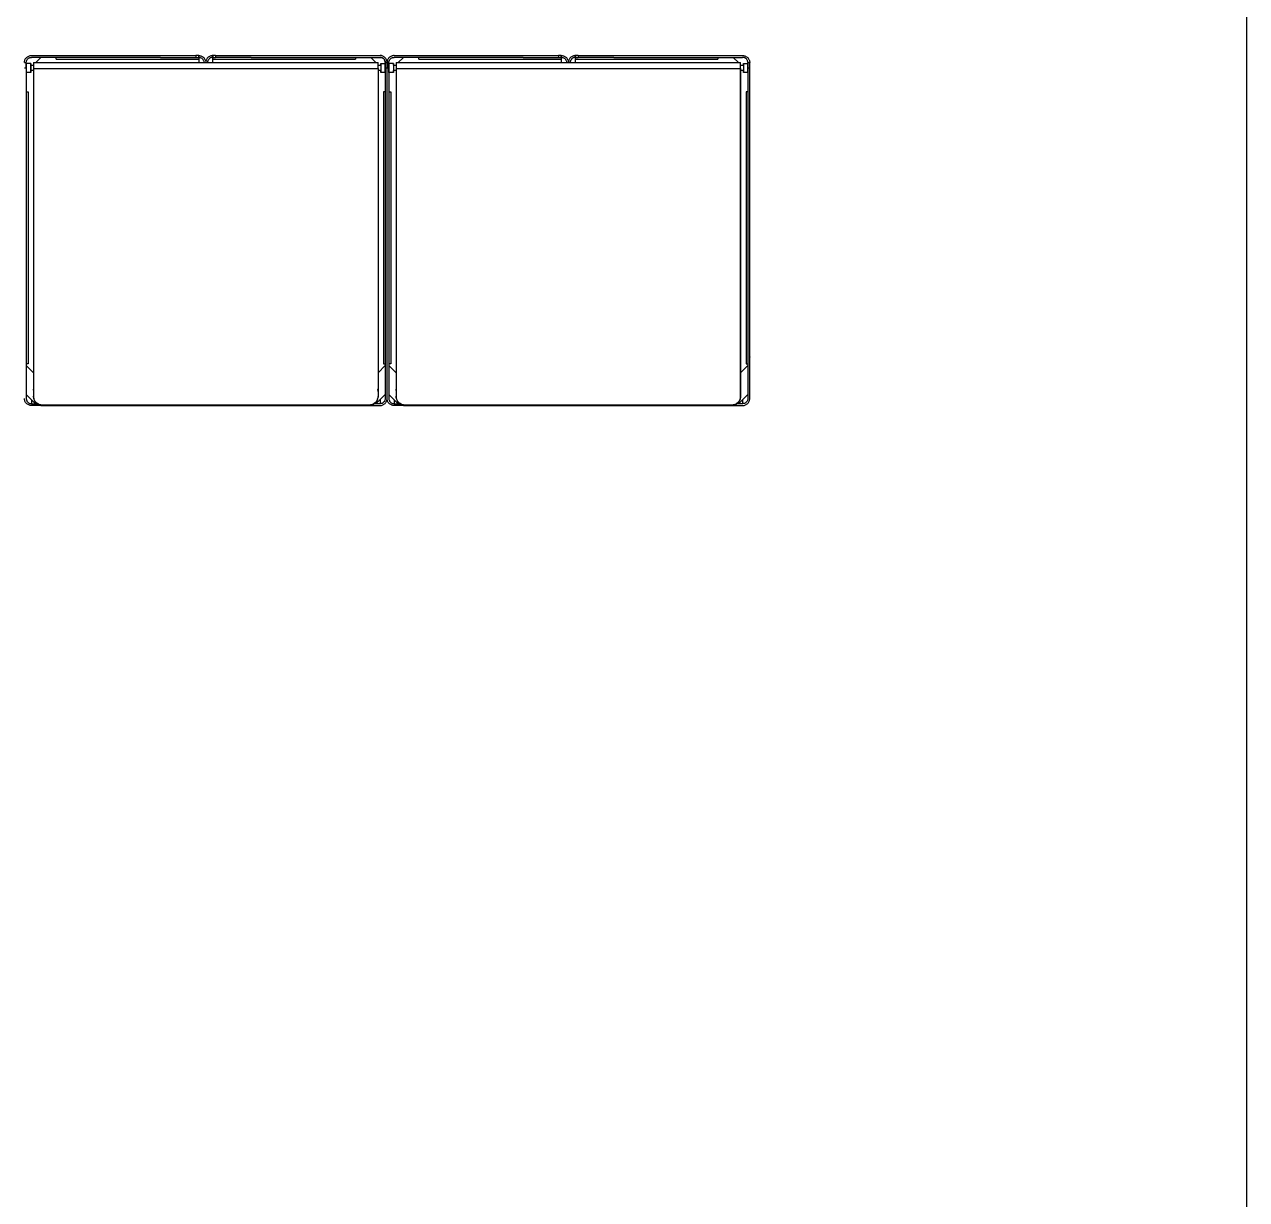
# Model space of a CAD drawing. Header units: millimetres. Extents: x 10782 to 23587, y 24555 to 29687.
# Drawn here: x 17564 to 18912, y 25851 to 27147 of the extents above; entities that cross this region are included whole.
import ezdxf

# ---------------------------------------------------------------- set-up
doc = ezdxf.new("R2010")
doc.units = ezdxf.units.MM
doc.header["$LTSCALE"] = 3
doc.layers.add('DomyÅ›lny', color=7, linetype='Continuous')

msp = doc.modelspace()

# ---------------------------------------------------------------- linework, layer by layer
msp.add_lwpolyline([(15282.8, 24555.1), (15282.8, 29687.3), (18911.6, 29687.3), (18911.6, 24555.1)], close=True)
at = {"layer": 'DomyÅ›lny'}
for p, q in [((17571.4, 27112.6), (17752.8, 27112.6)), ((17713.6, 27110.6), (17571.4, 27110.6)), ((17581.7, 27110.6), (17576, 27104.8)), ((17598.6, 27108.6), (17598.6, 27110.6)), ((17713.6, 27110.6), (17752.8, 27110.6)), ((17752.8, 27112.6), (17752.8, 27110.6)), ((17755.8, 27112.6), (17755.8, 27110.6)), ((17755.8, 27110.6), (17755.8, 27112.6)), ((17755.8, 27110.6), (17755.8, 27108.6)), ((17755.8, 27110.6), (17755.8, 27104.8)), ((17771.4, 27112.6), (17771.4, 27110.6)), ((17771.4, 27110.6), (17771.4, 27112.6)), ((17771.4, 27108.6), (17771.4, 27110.6)), ((17771.4, 27104.8), (17771.4, 27110.6)), ((17774.4, 27112.6), (17955.8, 27112.6)), ((17774.4, 27112.6), (17774.4, 27110.6)), ((17813.6, 27110.6), (17774.4, 27110.6)), ((17813.6, 27110.6), (17955.8, 27110.6)), ((17928.6, 27110.6), (17928.6, 27108.6)), ((17945.5, 27110.6), (17951.2, 27104.8)), ((17971.4, 27112.6), (18152.8, 27112.6)), ((18113.6, 27110.6), (17971.4, 27110.6)), ((17981.7, 27110.6), (17976, 27104.8)), ((17998.6, 27108.6), (17998.6, 27110.6)), ((18113.6, 27110.6), (18152.8, 27110.6)), ((18152.8, 27112.6), (18152.8, 27110.6)), ((18155.8, 27112.6), (18155.8, 27110.6)), ((18155.8, 27110.6), (18155.8, 27112.6)), ((18155.8, 27110.6), (18155.8, 27108.6)), ((18155.8, 27110.6), (18155.8, 27104.8)), ((18171.4, 27110.6), (18171.4, 27112.6)), ((18171.4, 27112.6), (18171.4, 27110.6)), ((18171.4, 27108.6), (18171.4, 27110.6)), ((18171.4, 27104.8), (18171.4, 27110.6)), ((18174.4, 27112.6), (18355.8, 27112.6)), ((18174.4, 27112.6), (18174.4, 27110.6)), ((18213.6, 27110.6), (18174.4, 27110.6)), ((18213.6, 27110.6), (18355.8, 27110.6)), ((18328.6, 27110.6), (18328.6, 27108.6)), ((18345.5, 27110.6), (18351.2, 27104.8)), ((17563.6, 27104.8), (17565.6, 27104.8)), ((17563.6, 27099), (17565.6, 27099)), ((17570.6, 27104), (17565.6, 27104)), ((17565.6, 27099), (17565.6, 26734.3)), ((17570.6, 27102), (17573.6, 27102)), ((17573.6, 27096), (17570.6, 27096)), ((17573.6, 27104.8), (17953.6, 27104.8)), ((17573.6, 27098.2), (17573.6, 26737)), ((17573.6, 27098.2), (17953.6, 27098.2)), ((17598.6, 27108.6), (17755.8, 27108.6)), ((17771.4, 27108.6), (17928.6, 27108.6)), ((17953.6, 27102), (17956.6, 27102)), ((17953.6, 27098.2), (17953.6, 26737)), ((17956.6, 27096), (17953.6, 27096)), ((17956.6, 27104), (17961.6, 27104)), ((17961.6, 27104.8), (17963.6, 27104.8)), ((17961.6, 27099), (17961.6, 26734.3)), ((17961.6, 27099), (17963.6, 27099)), ((17963.6, 27104.8), (17965.6, 27104.8)), ((17963.6, 27099), (17965.6, 27099)), ((17963.6, 26734.3), (17963.6, 27099)), ((17963.6, 26734.3), (17963.6, 27099)), ((17970.6, 27104), (17965.6, 27104)), ((17965.6, 27099), (17965.6, 26734.3)), ((17970.6, 27102), (17973.6, 27102)), ((17973.6, 27096), (17970.6, 27096)), ((17973.6, 27104.8), (18353.6, 27104.8)), ((17973.6, 27098.2), (17973.6, 26737)), ((17973.6, 27098.2), (18353.6, 27098.2)), ((17998.6, 27108.6), (18155.8, 27108.6)), ((18171.4, 27108.6), (18328.6, 27108.6)), ((18353.6, 27102), (18356.6, 27102)), ((18353.6, 27098.2), (18353.6, 26737)), ((18353.6, 26736.5), (18353.6, 27097.7)), ((18356.6, 27096), (18353.6, 27096)), ((18356.6, 27104), (18361.6, 27104)), ((18361.6, 27104.8), (18363.6, 27104.8)), ((18361.6, 27099), (18361.6, 26734.3)), ((18361.6, 27099), (18363.6, 27099)), ((18363.6, 26734.3), (18363.6, 27099)), ((17570.6, 27094), (17565.6, 27094)), ((17961.6, 27094), (17956.6, 27094)), ((17970.6, 27094), (17965.6, 27094)), ((18361.6, 27094), (18356.6, 27094)), ((17565.6, 27072.5), (17567.6, 27072.5)), ((17567.6, 27072.5), (17567.6, 26772.5)), ((17961.6, 27072.5), (17959.6, 27072.5)), ((17959.6, 27072.5), (17959.6, 26772.5)), ((17965.6, 27072.5), (17967.6, 27072.5)), ((17967.6, 27072.5), (17967.6, 26772.5)), ((18361.6, 27072.5), (18359.6, 27072.5)), ((18359.6, 27072.5), (18359.6, 26772.5)), ((17567.6, 26772.5), (17565.6, 26772.5)), ((17959.6, 26772.5), (17961.6, 26772.5)), ((17967.6, 26772.5), (17965.6, 26772.5)), ((18359.6, 26772.5), (18361.6, 26772.5)), ((17565.6, 26770.8), (17573.6, 26762.8)), ((17961.6, 26770.8), (17953.6, 26762.8)), ((17965.6, 26770.8), (17973.6, 26762.8)), ((18361.6, 26770.8), (18353.6, 26762.8)), ((17565.6, 26738.9), (17575.9, 26728.6)), ((17571.4, 26733.1), (17571.4, 26728.6)), ((17573.6, 26737), (17573.6, 26736.5)), ((17961.6, 26738.9), (17951.3, 26728.6)), ((17953.6, 26737), (17953.6, 26736.5)), ((17955.8, 26733.1), (17955.8, 26728.6)), ((17965.6, 26738.9), (17975.9, 26728.6)), ((17971.4, 26733.1), (17971.4, 26728.6)), ((17973.6, 26737), (17973.6, 26736.5)), ((18361.6, 26738.9), (18351.3, 26728.6)), ((18353.6, 26737), (18353.6, 26736.5)), ((18355.8, 26733.1), (18355.8, 26728.6)), ((17571.4, 26728.6), (17578.3, 26728.6)), ((17607.7, 26726.6), (17571.4, 26726.6)), ((17583.6, 26727.2), (17583.6, 26726.6)), ((17943.6, 26727.2), (17583.6, 26727.2)), ((17583.6, 26726.6), (17943.6, 26726.6)), ((17919.5, 26726.6), (17955.8, 26726.6)), ((17943.6, 26727.2), (17943.6, 26726.6)), ((17955.8, 26728.6), (17948.9, 26728.6)), ((17971.4, 26728.6), (17978.3, 26728.6)), ((18007.7, 26726.6), (17971.4, 26726.6)), ((18343.6, 26727.2), (17983.6, 26727.2)), ((17983.6, 26727.2), (17983.6, 26726.6)), ((17983.6, 26726.6), (18343.6, 26726.6)), ((18319.5, 26726.6), (18355.8, 26726.6)), ((18343.6, 26727.2), (18343.6, 26726.6)), ((18355.8, 26728.6), (18348.9, 26728.6))]:
    msp.add_line(p, q, dxfattribs=at)
for points in [[(17563.6, 27104.8, 0), (17563.6, 27105.6, 0), (17563.8, 27106.4, 0), (17563.9, 27107.1, 0), (17564.2, 27107.8, 0), (17564.5, 27108.5, 0), (17564.9, 27109.2, 0), (17565.4, 27109.8, 0), (17565.9, 27110.4, 0), (17566.5, 27110.9, 0), (17567.1, 27111.3, 0), (17567.8, 27111.7, 0), (17568.4, 27112, 0), (17569.1, 27112.3, 0), (17569.9, 27112.5, 0), (17570.6, 27112.6, 0), (17571.4, 27112.6, 0)], [(17565.6, 27104.8, 0), (17565.6, 27105.4, 0), (17565.7, 27106, 0), (17565.9, 27106.5, 0), (17566.1, 27107.1, 0), (17566.3, 27107.6, 0), (17566.6, 27108.1, 0), (17566.9, 27108.5, 0), (17567.3, 27109, 0), (17567.8, 27109.3, 0), (17568.2, 27109.7, 0), (17568.7, 27109.9, 0), (17569.2, 27110.2, 0), (17569.7, 27110.4, 0), (17570.3, 27110.5, 0), (17570.8, 27110.6, 0), (17571.4, 27110.6, 0)], [(17755.8, 27112.6, 0), (17755.8, 27112.6, 0), (17755.8, 27112.6, 0), (17755.8, 27112.6, 0), (17755.8, 27112.6, 0), (17755.8, 27112.6, 0), (17755.8, 27112.6, 0), (17755.8, 27112.6, 0), (17755.8, 27112.6, 0), (17755.8, 27112.6, 0), (17755.8, 27112.6, 0), (17755.8, 27112.6, 0), (17755.8, 27112.6, 0), (17755.8, 27112.6, 0), (17755.8, 27112.6, 0), (17755.8, 27112.6, 0), (17755.5, 27112.6, 0), (17752.8, 27112.6, 0)], [(17752.8, 27110.6, 0), (17755.8, 27110.6, 0)], [(17755.8, 27112.6, 0), (17756.6, 27112.6, 0), (17757.4, 27112.4, 0), (17758.1, 27112.3, 0), (17758.9, 27112, 0), (17759.5, 27111.7, 0), (17760.2, 27111.3, 0), (17760.8, 27110.8, 0), (17761.4, 27110.3, 0), (17761.9, 27109.7, 0), (17762.3, 27109.1, 0), (17762.7, 27108.4, 0), (17763, 27107.8, 0), (17763.3, 27107.1, 0), (17763.5, 27106.3, 0), (17763.6, 27105.6, 0), (17763.6, 27104.8, 0)], [(17755.8, 27110.6, 0), (17756.4, 27110.6, 0), (17757, 27110.5, 0), (17757.5, 27110.3, 0), (17758.1, 27110.1, 0), (17758.6, 27109.9, 0), (17759.1, 27109.6, 0), (17759.5, 27109.3, 0), (17760, 27108.9, 0), (17760.3, 27108.4, 0), (17760.7, 27108, 0), (17760.9, 27107.5, 0), (17761.2, 27107, 0), (17761.4, 27106.5, 0), (17761.5, 27105.9, 0), (17761.6, 27105.4, 0), (17761.6, 27104.8, 0)], [(17771.4, 27112.6, 0), (17770.6, 27112.6, 0), (17769.8, 27112.4, 0), (17769.1, 27112.3, 0), (17768.4, 27112, 0), (17767.7, 27111.7, 0), (17767, 27111.3, 0), (17766.4, 27110.8, 0), (17765.8, 27110.3, 0), (17765.3, 27109.7, 0), (17764.9, 27109.1, 0), (17764.5, 27108.4, 0), (17764.2, 27107.8, 0), (17763.9, 27107.1, 0), (17763.7, 27106.3, 0), (17763.6, 27105.6, 0), (17763.6, 27104.8, 0)], [(17771.4, 27110.6, 0), (17770.8, 27110.6, 0), (17770.2, 27110.5, 0), (17769.7, 27110.3, 0), (17769.1, 27110.1, 0), (17768.6, 27109.9, 0), (17768.1, 27109.6, 0), (17767.7, 27109.3, 0), (17767.2, 27108.9, 0), (17766.9, 27108.4, 0), (17766.5, 27108, 0), (17766.3, 27107.5, 0), (17766, 27107, 0), (17765.8, 27106.5, 0), (17765.7, 27105.9, 0), (17765.6, 27105.4, 0), (17765.6, 27104.8, 0)], [(17774.4, 27112.6, 0), (17771.4, 27112.6, 0)], [(17771.4, 27110.6, 0), (17771.4, 27110.6, 0), (17771.4, 27110.6, 0), (17771.4, 27110.6, 0), (17771.4, 27110.6, 0), (17771.4, 27110.6, 0), (17771.4, 27110.6, 0), (17771.4, 27110.6, 0), (17771.4, 27110.6, 0), (17771.4, 27110.6, 0), (17771.4, 27110.6, 0), (17771.4, 27110.6, 0), (17771.4, 27110.6, 0), (17771.4, 27110.6, 0), (17771.4, 27110.6, 0), (17771.4, 27110.6, 0), (17771.7, 27110.6, 0), (17774.4, 27110.6, 0)], [(17963.6, 27104.8, 0), (17963.6, 27105.6, 0), (17963.4, 27106.4, 0), (17963.3, 27107.1, 0), (17963, 27107.8, 0), (17962.7, 27108.5, 0), (17962.3, 27109.2, 0), (17961.8, 27109.8, 0), (17961.3, 27110.4, 0), (17960.7, 27110.9, 0), (17960.1, 27111.3, 0), (17959.5, 27111.7, 0), (17958.8, 27112, 0), (17958.1, 27112.3, 0), (17957.3, 27112.5, 0), (17956.6, 27112.6, 0), (17955.8, 27112.6, 0)], [(17961.6, 27104.8, 0), (17961.6, 27105.4, 0), (17961.5, 27106, 0), (17961.3, 27106.5, 0), (17961.1, 27107.1, 0), (17960.9, 27107.6, 0), (17960.6, 27108.1, 0), (17960.3, 27108.5, 0), (17959.9, 27109, 0), (17959.5, 27109.3, 0), (17959, 27109.7, 0), (17958.5, 27109.9, 0), (17958, 27110.2, 0), (17957.5, 27110.4, 0), (17956.9, 27110.5, 0), (17956.4, 27110.6, 0), (17955.8, 27110.6, 0)], [(17955.8, 27110.6, 0), (17956.4, 27110.6, 0), (17957, 27110.5, 0), (17957.5, 27110.3, 0), (17958.1, 27110.1, 0), (17958.6, 27109.9, 0), (17959.1, 27109.6, 0), (17959.5, 27109.3, 0), (17960, 27108.9, 0), (17960.3, 27108.4, 0), (17960.7, 27108, 0), (17960.9, 27107.5, 0), (17961.2, 27107, 0), (17961.4, 27106.5, 0), (17961.5, 27105.9, 0), (17961.6, 27105.4, 0), (17961.6, 27104.8, 0)], [(17971.4, 27112.6, 0), (17970.6, 27112.6, 0), (17969.8, 27112.4, 0), (17969.1, 27112.3, 0), (17968.3, 27112, 0), (17967.7, 27111.7, 0), (17967, 27111.3, 0), (17966.4, 27110.8, 0), (17965.8, 27110.3, 0), (17965.3, 27109.7, 0), (17964.9, 27109.1, 0), (17964.5, 27108.4, 0), (17964.2, 27107.8, 0), (17963.9, 27107.1, 0), (17963.7, 27106.3, 0), (17963.6, 27105.6, 0), (17963.6, 27104.8, 0)], [(17965.6, 27104.8, 0), (17965.6, 27105.4, 0), (17965.7, 27106, 0), (17965.9, 27106.5, 0), (17966.1, 27107.1, 0), (17966.3, 27107.6, 0), (17966.6, 27108.1, 0), (17966.9, 27108.5, 0), (17967.3, 27109, 0), (17967.8, 27109.3, 0), (17968.2, 27109.7, 0), (17968.7, 27109.9, 0), (17969.2, 27110.2, 0), (17969.7, 27110.4, 0), (17970.3, 27110.5, 0), (17970.8, 27110.6, 0), (17971.4, 27110.6, 0)], [(18155.8, 27112.6, 0), (18155.8, 27112.6, 0), (18155.8, 27112.6, 0), (18155.8, 27112.6, 0), (18155.8, 27112.6, 0), (18155.8, 27112.6, 0), (18155.8, 27112.6, 0), (18155.8, 27112.6, 0), (18155.8, 27112.6, 0), (18155.8, 27112.6, 0), (18155.8, 27112.6, 0), (18155.8, 27112.6, 0), (18155.8, 27112.6, 0), (18155.8, 27112.6, 0), (18155.8, 27112.6, 0), (18155.5, 27112.6, 0), (18152.8, 27112.6, 0)], [(18152.8, 27110.6, 0), (18155.8, 27110.6, 0)], [(18155.8, 27112.6, 0), (18156.6, 27112.6, 0), (18157.4, 27112.4, 0), (18158.1, 27112.3, 0), (18158.9, 27112, 0), (18159.5, 27111.7, 0), (18160.2, 27111.3, 0), (18160.8, 27110.8, 0), (18161.4, 27110.3, 0), (18161.9, 27109.7, 0), (18162.3, 27109.1, 0), (18162.7, 27108.4, 0), (18163, 27107.8, 0), (18163.3, 27107.1, 0), (18163.5, 27106.3, 0), (18163.6, 27105.6, 0), (18163.6, 27104.8, 0)], [(18155.8, 27110.6, 0), (18156.4, 27110.6, 0), (18157, 27110.5, 0), (18157.5, 27110.3, 0), (18158.1, 27110.1, 0), (18158.6, 27109.9, 0), (18159.1, 27109.6, 0), (18159.5, 27109.3, 0), (18160, 27108.9, 0), (18160.3, 27108.4, 0), (18160.7, 27108, 0), (18160.9, 27107.5, 0), (18161.2, 27107, 0), (18161.4, 27106.5, 0), (18161.5, 27105.9, 0), (18161.6, 27105.4, 0), (18161.6, 27104.8, 0)], [(18171.4, 27112.6, 0), (18170.6, 27112.6, 0), (18169.8, 27112.4, 0), (18169.1, 27112.3, 0), (18168.4, 27112, 0), (18167.7, 27111.7, 0), (18167, 27111.3, 0), (18166.4, 27110.8, 0), (18165.8, 27110.3, 0), (18165.3, 27109.7, 0), (18164.9, 27109.1, 0), (18164.5, 27108.4, 0), (18164.2, 27107.8, 0), (18163.9, 27107.1, 0), (18163.7, 27106.3, 0), (18163.6, 27105.6, 0), (18163.6, 27104.8, 0)], [(18171.4, 27110.6, 0), (18170.8, 27110.6, 0), (18170.2, 27110.5, 0), (18169.7, 27110.3, 0), (18169.1, 27110.1, 0), (18168.6, 27109.9, 0), (18168.1, 27109.6, 0), (18167.7, 27109.3, 0), (18167.2, 27108.9, 0), (18166.9, 27108.4, 0), (18166.5, 27108, 0), (18166.3, 27107.5, 0), (18166, 27107, 0), (18165.8, 27106.5, 0), (18165.7, 27105.9, 0), (18165.6, 27105.4, 0), (18165.6, 27104.8, 0)], [(18174.4, 27112.6, 0), (18171.4, 27112.6, 0)], [(18171.4, 27110.6, 0), (18171.4, 27110.6, 0), (18171.4, 27110.6, 0), (18171.4, 27110.6, 0), (18171.4, 27110.6, 0), (18171.4, 27110.6, 0), (18171.4, 27110.6, 0), (18171.4, 27110.6, 0), (18171.4, 27110.6, 0), (18171.4, 27110.6, 0), (18171.4, 27110.6, 0), (18171.4, 27110.6, 0), (18171.4, 27110.6, 0), (18171.4, 27110.6, 0), (18171.4, 27110.6, 0), (18171.4, 27110.6, 0), (18171.7, 27110.6, 0), (18174.4, 27110.6, 0)], [(18355.8, 27112.6, 0), (18356.6, 27112.6, 0), (18357.4, 27112.4, 0), (18358.1, 27112.3, 0), (18358.9, 27112, 0), (18359.5, 27111.7, 0), (18360.2, 27111.3, 0), (18360.8, 27110.8, 0), (18361.4, 27110.3, 0), (18361.9, 27109.7, 0), (18362.3, 27109.1, 0), (18362.7, 27108.4, 0), (18363, 27107.8, 0), (18363.3, 27107.1, 0), (18363.5, 27106.3, 0), (18363.6, 27105.6, 0), (18363.6, 27104.8, 0)], [(18361.6, 27104.8, 0), (18361.6, 27105.4, 0), (18361.5, 27106, 0), (18361.3, 27106.5, 0), (18361.1, 27107.1, 0), (18360.9, 27107.6, 0), (18360.6, 27108.1, 0), (18360.3, 27108.5, 0), (18359.9, 27109, 0), (18359.5, 27109.3, 0), (18359, 27109.7, 0), (18358.5, 27109.9, 0), (18358, 27110.2, 0), (18357.5, 27110.4, 0), (18356.9, 27110.5, 0), (18356.4, 27110.6, 0), (18355.8, 27110.6, 0)], [(17565.6, 27099, 0), (17565.6, 27104.8, 0)], [(17565.6, 27104, 0), (17565.6, 27104, 0), (17565.6, 27104, 0), (17565.6, 27104, 0), (17565.6, 27104, 0), (17565.6, 27104, 0), (17565.6, 27104, 0), (17565.6, 27104, 0), (17565.6, 27104, 0), (17565.6, 27104, 0), (17565.6, 27104, 0), (17565.6, 27104, 0), (17565.6, 27104, 0), (17565.6, 27104, 0), (17565.6, 27103.9, 0), (17565.6, 27103.4, 0), (17565.6, 27094, 0)], [(17573.6, 27104.8, 0), (17573.6, 27104.8, 0), (17573.6, 27104.8, 0), (17573.6, 27104.8, 0), (17573.6, 27104.8, 0), (17573.6, 27104.8, 0), (17573.6, 27104.8, 0), (17573.6, 27104.8, 0), (17573.6, 27104.8, 0), (17573.6, 27104.8, 0), (17573.6, 27104.8, 0), (17573.6, 27104.8, 0), (17573.6, 27104.8, 0), (17573.6, 27104.8, 0), (17573.6, 27104.8, 0), (17573.6, 27104.6, 0), (17573.6, 27104, 0), (17573.6, 27098.2, 0)], [(17953.6, 27098.2, 0), (17953.6, 27104.8, 0)], [(17956.6, 27104, 0), (17956.6, 27104, 0), (17956.6, 27104, 0), (17956.6, 27104, 0), (17956.6, 27104, 0), (17956.6, 27104, 0), (17956.6, 27104, 0), (17956.6, 27104, 0), (17956.6, 27104, 0), (17956.6, 27104, 0), (17956.6, 27104, 0), (17956.6, 27104, 0), (17956.6, 27104, 0), (17956.6, 27104, 0), (17956.6, 27103.8, 0), (17956.6, 27103, 0), (17956.6, 27097, 0), (17956.6, 27094.1, 0), (17956.6, 27094, 0), (17956.6, 27094, 0), (17956.6, 27094, 0), (17956.6, 27094, 0), (17956.6, 27094, 0), (17956.6, 27094, 0), (17956.6, 27094, 0), (17956.6, 27094, 0), (17956.6, 27094, 0), (17956.6, 27094, 0), (17956.6, 27094, 0), (17956.6, 27094, 0), (17956.6, 27094, 0), (17956.6, 27094, 0), (17956.6, 27094, 0), (17956.6, 27094, 0), (17956.6, 27094, 0), (17956.6, 27094, 0), (17956.6, 27094, 0), (17956.6, 27094.1, 0), (17956.6, 27094.1, 0), (17956.6, 27094.3, 0), (17956.6, 27096, 0)], [(17956.6, 27102, 0), (17956.6, 27103.5, 0), (17956.6, 27103.9, 0), (17956.6, 27104, 0), (17956.6, 27104, 0), (17956.6, 27104, 0), (17956.6, 27104, 0), (17956.6, 27104, 0), (17956.6, 27104, 0), (17956.6, 27104, 0), (17956.6, 27104, 0), (17956.6, 27104, 0), (17956.6, 27104, 0), (17956.6, 27104, 0), (17956.6, 27104, 0), (17956.6, 27104, 0), (17956.6, 27104, 0), (17956.6, 27104, 0), (17956.6, 27104, 0)], [(17961.6, 27104.8, 0), (17961.6, 27104.8, 0), (17961.6, 27104.8, 0), (17961.6, 27104.8, 0), (17961.6, 27104.8, 0), (17961.6, 27104.8, 0), (17961.6, 27104.8, 0), (17961.6, 27104.8, 0), (17961.6, 27104.8, 0), (17961.6, 27104.8, 0), (17961.6, 27104.8, 0), (17961.6, 27104.8, 0), (17961.6, 27104.8, 0), (17961.6, 27104.8, 0), (17961.6, 27104.6, 0), (17961.6, 27103.1, 0), (17961.6, 27099, 0)], [(17963.6, 27104.8, 0), (17963.6, 27104.8, 0), (17963.6, 27104.8, 0), (17963.6, 27104.8, 0), (17963.6, 27104.8, 0), (17963.6, 27104.8, 0), (17963.6, 27104.8, 0), (17963.6, 27104.8, 0), (17963.6, 27104.8, 0), (17963.6, 27104.8, 0), (17963.6, 27104.8, 0), (17963.6, 27104.8, 0), (17963.6, 27104.8, 0), (17963.6, 27104.8, 0), (17963.6, 27104.6, 0), (17963.6, 27103.1, 0), (17963.6, 27099, 0)], [(17963.6, 27099, 0), (17963.6, 27104.8, 0)], [(17965.6, 27099, 0), (17965.6, 27104.8, 0)], [(17970.6, 27104, 0), (17970.6, 27104, 0), (17970.6, 27104, 0), (17970.6, 27104, 0), (17970.6, 27104, 0), (17970.6, 27104, 0), (17970.6, 27104, 0), (17970.6, 27104, 0), (17970.6, 27104, 0), (17970.6, 27104, 0), (17970.6, 27104, 0), (17970.6, 27104, 0), (17970.6, 27104, 0), (17970.6, 27104, 0), (17970.6, 27103.8, 0), (17970.6, 27103, 0), (17970.6, 27097, 0), (17970.6, 27094.1, 0), (17970.6, 27094, 0), (17970.6, 27094, 0), (17970.6, 27094, 0), (17970.6, 27094, 0), (17970.6, 27094, 0), (17970.6, 27094, 0), (17970.6, 27094, 0), (17970.6, 27094, 0), (17970.6, 27094, 0), (17970.6, 27094, 0), (17970.6, 27094, 0), (17970.6, 27094, 0), (17970.6, 27094, 0), (17970.6, 27094, 0), (17970.6, 27094, 0), (17970.6, 27094, 0), (17970.6, 27094, 0), (17970.6, 27094, 0), (17970.6, 27094, 0), (17970.6, 27094.1, 0), (17970.6, 27094.1, 0), (17970.6, 27094.3, 0), (17970.6, 27096, 0)], [(17970.6, 27102, 0), (17970.6, 27104, 0)], [(17973.6, 27104.8, 0), (17973.6, 27104.8, 0), (17973.6, 27104.8, 0), (17973.6, 27104.8, 0), (17973.6, 27104.8, 0), (17973.6, 27104.8, 0), (17973.6, 27104.8, 0), (17973.6, 27104.8, 0), (17973.6, 27104.8, 0), (17973.6, 27104.8, 0), (17973.6, 27104.8, 0), (17973.6, 27104.8, 0), (17973.6, 27104.8, 0), (17973.6, 27104.8, 0), (17973.6, 27104.8, 0), (17973.6, 27104.6, 0), (17973.6, 27104, 0), (17973.6, 27098.2, 0)], [(18353.6, 27098.2, 0), (18353.6, 27104.8, 0)], [(18356.6, 27104, 0), (18356.6, 27104, 0), (18356.6, 27104, 0), (18356.6, 27104, 0), (18356.6, 27104, 0), (18356.6, 27104, 0), (18356.6, 27104, 0), (18356.6, 27104, 0), (18356.6, 27104, 0), (18356.6, 27104, 0), (18356.6, 27104, 0), (18356.6, 27104, 0), (18356.6, 27104, 0), (18356.6, 27104, 0), (18356.6, 27103.8, 0), (18356.6, 27103, 0), (18356.6, 27097, 0), (18356.6, 27094.1, 0), (18356.6, 27094, 0), (18356.6, 27094, 0), (18356.6, 27094, 0), (18356.6, 27094, 0), (18356.6, 27094, 0), (18356.6, 27094, 0), (18356.6, 27094, 0), (18356.6, 27094, 0), (18356.6, 27094, 0), (18356.6, 27094, 0), (18356.6, 27094, 0), (18356.6, 27094, 0), (18356.6, 27094, 0), (18356.6, 27094, 0), (18356.6, 27094, 0), (18356.6, 27094, 0), (18356.6, 27094, 0), (18356.6, 27094, 0), (18356.6, 27094, 0), (18356.6, 27094.1, 0), (18356.6, 27094.1, 0), (18356.6, 27094.3, 0), (18356.6, 27096, 0)], [(18356.6, 27102, 0), (18356.6, 27103.5, 0), (18356.6, 27103.9, 0), (18356.6, 27104, 0), (18356.6, 27104, 0), (18356.6, 27104, 0), (18356.6, 27104, 0), (18356.6, 27104, 0), (18356.6, 27104, 0), (18356.6, 27104, 0), (18356.6, 27104, 0), (18356.6, 27104, 0), (18356.6, 27104, 0), (18356.6, 27104, 0), (18356.6, 27104, 0), (18356.6, 27104, 0), (18356.6, 27104, 0), (18356.6, 27104, 0), (18356.6, 27104, 0)], [(18361.6, 27104.8, 0), (18361.6, 27104.8, 0), (18361.6, 27104.8, 0), (18361.6, 27104.8, 0), (18361.6, 27104.8, 0), (18361.6, 27104.8, 0), (18361.6, 27104.8, 0), (18361.6, 27104.8, 0), (18361.6, 27104.8, 0), (18361.6, 27104.8, 0), (18361.6, 27104.8, 0), (18361.6, 27104.8, 0), (18361.6, 27104.8, 0), (18361.6, 27104.8, 0), (18361.6, 27104.6, 0), (18361.6, 27103.1, 0), (18361.6, 27099, 0)], [(18363.6, 27099, 0), (18363.6, 27104.8, 0)], [(18363.6, 26780.4, 0), (18363.5, 26779.3, 0), (18363.3, 26778.2, 0)], [(17573.6, 26745.2, 0), (17573.7, 26744.2, 0)], [(17953.5, 26743.9, 0), (17953.6, 26745.2, 0)], [(17973.6, 26745.2, 0), (17973.7, 26744.1, 0)], [(17571.4, 26726.6, 0), (17570.6, 26726.7, 0), (17569.8, 26726.8, 0), (17569, 26727, 0), (17568.3, 26727.3, 0), (17567.6, 26727.6, 0), (17567, 26728, 0), (17566.4, 26728.5, 0), (17565.8, 26729, 0), (17565.3, 26729.5, 0), (17564.9, 26730.1, 0), (17564.5, 26730.8, 0), (17564.2, 26731.5, 0), (17563.9, 26732.2, 0), (17563.7, 26732.9, 0), (17563.6, 26733.6, 0), (17563.6, 26734.3, 0)], [(17565.6, 26734.3, 0), (17565.6, 26733.8, 0), (17565.7, 26733.2, 0), (17565.9, 26732.6, 0), (17566.1, 26732.1, 0), (17566.3, 26731.6, 0), (17566.6, 26731.1, 0), (17567, 26730.6, 0), (17567.4, 26730.2, 0), (17567.8, 26729.9, 0), (17568.2, 26729.5, 0), (17568.7, 26729.3, 0), (17569.2, 26729, 0), (17569.7, 26728.9, 0), (17570.3, 26728.7, 0), (17570.8, 26728.7, 0), (17571.4, 26728.6, 0)], [(17573.8, 26742.9, 0), (17573.6, 26743.8, 0), (17573.6, 26744.7, 0)], [(17583.6, 26727.2, 0), (17582.7, 26727.2, 0), (17581.8, 26727.3, 0), (17580.9, 26727.5, 0), (17579.9, 26727.8, 0), (17579, 26728.3, 0), (17578.1, 26728.8, 0), (17577.3, 26729.4, 0), (17576.5, 26730, 0), (17575.8, 26730.8, 0), (17575.2, 26731.6, 0), (17574.7, 26732.5, 0), (17574.3, 26733.4, 0), (17574, 26734.3, 0), (17573.8, 26735.2, 0), (17573.6, 26736.1, 0), (17573.6, 26737, 0)], [(17573.6, 26736.5, 0), (17573.6, 26735.6, 0), (17573.8, 26734.7, 0), (17574, 26733.8, 0), (17574.3, 26732.9, 0), (17574.7, 26732, 0), (17575.2, 26731.1, 0), (17575.8, 26730.3, 0), (17576.5, 26729.5, 0), (17577.3, 26728.8, 0), (17578.1, 26728.3, 0), (17579, 26727.7, 0), (17579.9, 26727.3, 0), (17580.9, 26727, 0), (17581.8, 26726.8, 0), (17582.7, 26726.7, 0), (17583.6, 26726.6, 0)], [(17953.6, 26737, 0), (17953.6, 26736.1, 0), (17953.4, 26735.2, 0), (17953.2, 26734.3, 0), (17952.9, 26733.4, 0), (17952.5, 26732.5, 0), (17952, 26731.6, 0), (17951.4, 26730.8, 0), (17950.7, 26730, 0), (17949.9, 26729.4, 0), (17949.1, 26728.8, 0), (17948.2, 26728.3, 0), (17947.3, 26727.8, 0), (17946.4, 26727.5, 0), (17945.4, 26727.3, 0), (17944.5, 26727.2, 0), (17943.6, 26727.2, 0)], [(17943.6, 26726.6, 0), (17944.5, 26726.7, 0), (17945.4, 26726.8, 0), (17946.4, 26727, 0), (17947.3, 26727.3, 0), (17948.2, 26727.7, 0), (17949.1, 26728.3, 0), (17949.9, 26728.8, 0), (17950.7, 26729.5, 0), (17951.4, 26730.3, 0), (17952, 26731.1, 0), (17952.5, 26732, 0), (17952.9, 26732.9, 0), (17953.2, 26733.8, 0), (17953.4, 26734.7, 0), (17953.6, 26735.6, 0), (17953.6, 26736.5, 0)], [(17953.6, 26744.7, 0), (17953.5, 26743.3, 0), (17953.2, 26742, 0)], [(17961.6, 26734.3, 0), (17961.6, 26733.8, 0), (17961.5, 26733.2, 0), (17961.3, 26732.6, 0), (17961.1, 26732.1, 0), (17960.9, 26731.6, 0), (17960.6, 26731.1, 0), (17960.2, 26730.6, 0), (17959.8, 26730.2, 0), (17959.4, 26729.9, 0), (17959, 26729.5, 0), (17958.5, 26729.3, 0), (17958, 26729, 0), (17957.5, 26728.9, 0), (17956.9, 26728.7, 0), (17956.4, 26728.7, 0), (17955.8, 26728.6, 0)], [(17955.8, 26726.6, 0), (17956.6, 26726.7, 0), (17957.4, 26726.8, 0), (17958.2, 26727, 0), (17958.9, 26727.3, 0), (17959.6, 26727.6, 0), (17960.2, 26728, 0), (17960.8, 26728.5, 0), (17961.4, 26729, 0), (17961.9, 26729.5, 0), (17962.3, 26730.1, 0), (17962.7, 26730.8, 0), (17963, 26731.5, 0), (17963.3, 26732.2, 0), (17963.5, 26732.9, 0), (17963.6, 26733.6, 0), (17963.6, 26734.3, 0)], [(17971.4, 26726.6, 0), (17970.6, 26726.7, 0), (17969.8, 26726.8, 0), (17969, 26727, 0), (17968.3, 26727.3, 0), (17967.6, 26727.6, 0), (17967, 26728, 0), (17966.4, 26728.5, 0), (17965.8, 26729, 0), (17965.3, 26729.5, 0), (17964.9, 26730.1, 0), (17964.5, 26730.8, 0), (17964.2, 26731.5, 0), (17963.9, 26732.2, 0), (17963.7, 26732.9, 0), (17963.6, 26733.6, 0), (17963.6, 26734.3, 0)], [(17965.6, 26734.3, 0), (17965.6, 26733.8, 0), (17965.7, 26733.2, 0), (17965.9, 26732.6, 0), (17966.1, 26732.1, 0), (17966.3, 26731.6, 0), (17966.6, 26731.1, 0), (17967, 26730.6, 0), (17967.4, 26730.2, 0), (17967.8, 26729.9, 0), (17968.2, 26729.5, 0), (17968.7, 26729.3, 0), (17969.2, 26729, 0), (17969.7, 26728.9, 0), (17970.3, 26728.7, 0), (17970.8, 26728.7, 0), (17971.4, 26728.6, 0)], [(17973.9, 26742.4, 0), (17973.7, 26743.5, 0), (17973.6, 26744.7, 0)], [(17983.6, 26727.2, 0), (17982.7, 26727.2, 0), (17981.8, 26727.3, 0), (17980.9, 26727.5, 0), (17979.9, 26727.8, 0), (17979, 26728.3, 0), (17978.1, 26728.8, 0), (17977.3, 26729.4, 0), (17976.5, 26730, 0), (17975.8, 26730.8, 0), (17975.2, 26731.6, 0), (17974.7, 26732.5, 0), (17974.3, 26733.4, 0), (17974, 26734.3, 0), (17973.8, 26735.2, 0), (17973.6, 26736.1, 0), (17973.6, 26737, 0)], [(17973.6, 26736.5, 0), (17973.6, 26735.6, 0), (17973.8, 26734.7, 0), (17974, 26733.8, 0), (17974.3, 26732.9, 0), (17974.7, 26732, 0), (17975.2, 26731.1, 0), (17975.8, 26730.3, 0), (17976.5, 26729.5, 0), (17977.3, 26728.8, 0), (17978.1, 26728.3, 0), (17979, 26727.7, 0), (17979.9, 26727.3, 0), (17980.9, 26727, 0), (17981.8, 26726.8, 0), (17982.7, 26726.7, 0), (17983.6, 26726.6, 0)], [(18353.6, 26737, 0), (18353.6, 26736.1, 0), (18353.4, 26735.2, 0), (18353.2, 26734.3, 0), (18352.9, 26733.4, 0), (18352.5, 26732.5, 0), (18352, 26731.6, 0), (18351.4, 26730.8, 0), (18350.7, 26730, 0), (18349.9, 26729.4, 0), (18349.1, 26728.8, 0), (18348.2, 26728.3, 0), (18347.3, 26727.8, 0), (18346.4, 26727.5, 0), (18345.4, 26727.3, 0), (18344.5, 26727.2, 0), (18343.6, 26727.2, 0)], [(18343.6, 26726.6, 0), (18344.5, 26726.7, 0), (18345.4, 26726.8, 0), (18346.4, 26727, 0), (18347.3, 26727.3, 0), (18348.2, 26727.7, 0), (18349.1, 26728.3, 0), (18349.9, 26728.8, 0), (18350.7, 26729.5, 0), (18351.4, 26730.3, 0), (18352, 26731.1, 0), (18352.5, 26732, 0), (18352.9, 26732.9, 0), (18353.2, 26733.8, 0), (18353.4, 26734.7, 0), (18353.6, 26735.6, 0), (18353.6, 26736.5, 0)], [(18353.6, 26744.7, 0), (18353.5, 26743.5, 0), (18353.3, 26742.3, 0)], [(18355.8, 26726.6, 0), (18356.6, 26726.7, 0), (18357.4, 26726.8, 0), (18358.2, 26727, 0), (18358.9, 26727.3, 0), (18359.6, 26727.6, 0), (18360.2, 26728, 0), (18360.8, 26728.5, 0), (18361.4, 26729, 0), (18361.9, 26729.5, 0), (18362.3, 26730.1, 0), (18362.7, 26730.8, 0), (18363, 26731.5, 0), (18363.3, 26732.2, 0), (18363.5, 26732.9, 0), (18363.6, 26733.6, 0), (18363.6, 26734.3, 0)], [(18361.6, 26734.3, 0), (18361.6, 26733.8, 0), (18361.5, 26733.2, 0), (18361.3, 26732.6, 0), (18361.1, 26732.1, 0), (18360.9, 26731.6, 0), (18360.6, 26731.1, 0), (18360.2, 26730.6, 0), (18359.8, 26730.2, 0), (18359.4, 26729.9, 0), (18359, 26729.5, 0), (18358.5, 26729.3, 0), (18358, 26729, 0), (18357.5, 26728.9, 0), (18356.9, 26728.7, 0), (18356.4, 26728.7, 0), (18355.8, 26728.6, 0)], [(17607.7, 26726.6, 0), (17631.2, 26727, 0)], [(17919.5, 26726.6, 0), (17895.8, 26727, 0)], [(18007.7, 26726.6, 0), (18031.3, 26727, 0)], [(18319.5, 26726.6, 0), (18295.9, 26727, 0)]]:
    msp.add_polyline3d(points, dxfattribs=at)
for points in [[(17570.6, 27104, 0), (17570.6, 27104, 0), (17570.6, 27104, 0), (17570.6, 27104, 0), (17570.6, 27104, 0), (17570.6, 27104, 0), (17570.6, 27104, 0), (17570.6, 27104, 0), (17570.6, 27104, 0), (17570.6, 27104, 0), (17570.6, 27104, 0), (17570.6, 27104, 0), (17570.6, 27104, 0), (17570.6, 27103.9, 0), (17570.6, 27103.4, 0), (17570.6, 27094.8, 0), (17570.6, 27094.1, 0), (17570.6, 27094, 0), (17570.6, 27094, 0), (17570.6, 27094, 0), (17570.6, 27094, 0), (17570.6, 27094, 0), (17570.6, 27094, 0), (17570.6, 27094, 0), (17570.6, 27094, 0), (17570.6, 27094, 0), (17570.6, 27094, 0), (17570.6, 27094, 0), (17570.6, 27094, 0), (17570.6, 27094, 0), (17570.6, 27094, 0), (17570.6, 27094, 0), (17570.6, 27094, 0), (17570.6, 27094, 0), (17570.6, 27094.1, 0), (17570.6, 27094.2, 0), (17570.6, 27094.7, 0), (17570.6, 27098.9, 0), (17570.6, 27102.5, 0), (17570.6, 27103.7, 0), (17570.6, 27103.9, 0), (17570.6, 27104, 0), (17570.6, 27104, 0), (17570.6, 27104, 0), (17570.6, 27104, 0), (17570.6, 27104, 0), (17570.6, 27104, 0), (17570.6, 27104, 0), (17570.6, 27104, 0), (17570.6, 27104, 0), (17570.6, 27104, 0), (17570.6, 27104, 0), (17570.6, 27104, 0)], [(17961.6, 27104, 0), (17961.6, 27104, 0), (17961.6, 27104, 0), (17961.6, 27104, 0), (17961.6, 27104, 0), (17961.6, 27104, 0), (17961.6, 27104, 0), (17961.6, 27104, 0), (17961.6, 27104, 0), (17961.6, 27104, 0), (17961.6, 27104, 0), (17961.6, 27104, 0), (17961.6, 27104, 0), (17961.6, 27103.9, 0), (17961.6, 27103.4, 0), (17961.6, 27094.8, 0), (17961.6, 27094.1, 0), (17961.6, 27094, 0), (17961.6, 27094, 0), (17961.6, 27094, 0), (17961.6, 27094, 0), (17961.6, 27094, 0), (17961.6, 27094, 0), (17961.6, 27094, 0), (17961.6, 27094, 0), (17961.6, 27094, 0), (17961.6, 27094, 0), (17961.6, 27094, 0), (17961.6, 27094, 0), (17961.6, 27094, 0), (17961.6, 27094, 0), (17961.6, 27094, 0), (17961.6, 27094, 0), (17961.6, 27094, 0), (17961.6, 27094.1, 0), (17961.6, 27094.2, 0), (17961.6, 27094.7, 0)], [(17965.6, 27104, 0), (17965.6, 27104, 0), (17965.6, 27104, 0), (17965.6, 27104, 0), (17965.6, 27104, 0), (17965.6, 27104, 0), (17965.6, 27104, 0), (17965.6, 27104, 0), (17965.6, 27104, 0), (17965.6, 27104, 0), (17965.6, 27104, 0), (17965.6, 27104, 0), (17965.6, 27104, 0), (17965.6, 27103.9, 0), (17965.6, 27103.4, 0), (17965.6, 27094.8, 0), (17965.6, 27094.1, 0), (17965.6, 27094, 0), (17965.6, 27094, 0), (17965.6, 27094, 0), (17965.6, 27094, 0), (17965.6, 27094, 0), (17965.6, 27094, 0), (17965.6, 27094, 0), (17965.6, 27094, 0), (17965.6, 27094, 0), (17965.6, 27094, 0), (17965.6, 27094, 0), (17965.6, 27094, 0), (17965.6, 27094, 0), (17965.6, 27094, 0), (17965.6, 27094, 0), (17965.6, 27094, 0), (17965.6, 27094, 0), (17965.6, 27094.1, 0), (17965.6, 27094.2, 0), (17965.6, 27094.7, 0)], [(18361.6, 27104, 0), (18361.6, 27104, 0), (18361.6, 27104, 0), (18361.6, 27104, 0), (18361.6, 27104, 0), (18361.6, 27104, 0), (18361.6, 27104, 0), (18361.6, 27104, 0), (18361.6, 27104, 0), (18361.6, 27104, 0), (18361.6, 27104, 0), (18361.6, 27104, 0), (18361.6, 27104, 0), (18361.6, 27103.9, 0), (18361.6, 27103.4, 0), (18361.6, 27094.8, 0), (18361.6, 27094.1, 0), (18361.6, 27094, 0), (18361.6, 27094, 0), (18361.6, 27094, 0), (18361.6, 27094, 0), (18361.6, 27094, 0), (18361.6, 27094, 0), (18361.6, 27094, 0), (18361.6, 27094, 0), (18361.6, 27094, 0), (18361.6, 27094, 0), (18361.6, 27094, 0), (18361.6, 27094, 0), (18361.6, 27094, 0), (18361.6, 27094, 0), (18361.6, 27094, 0), (18361.6, 27094, 0), (18361.6, 27094, 0), (18361.6, 27094.1, 0), (18361.6, 27094.2, 0), (18361.6, 27094.7, 0)]]:
    msp.add_polyline3d(points, close=True, dxfattribs=at)

doc.saveas('drawing.dxf')
